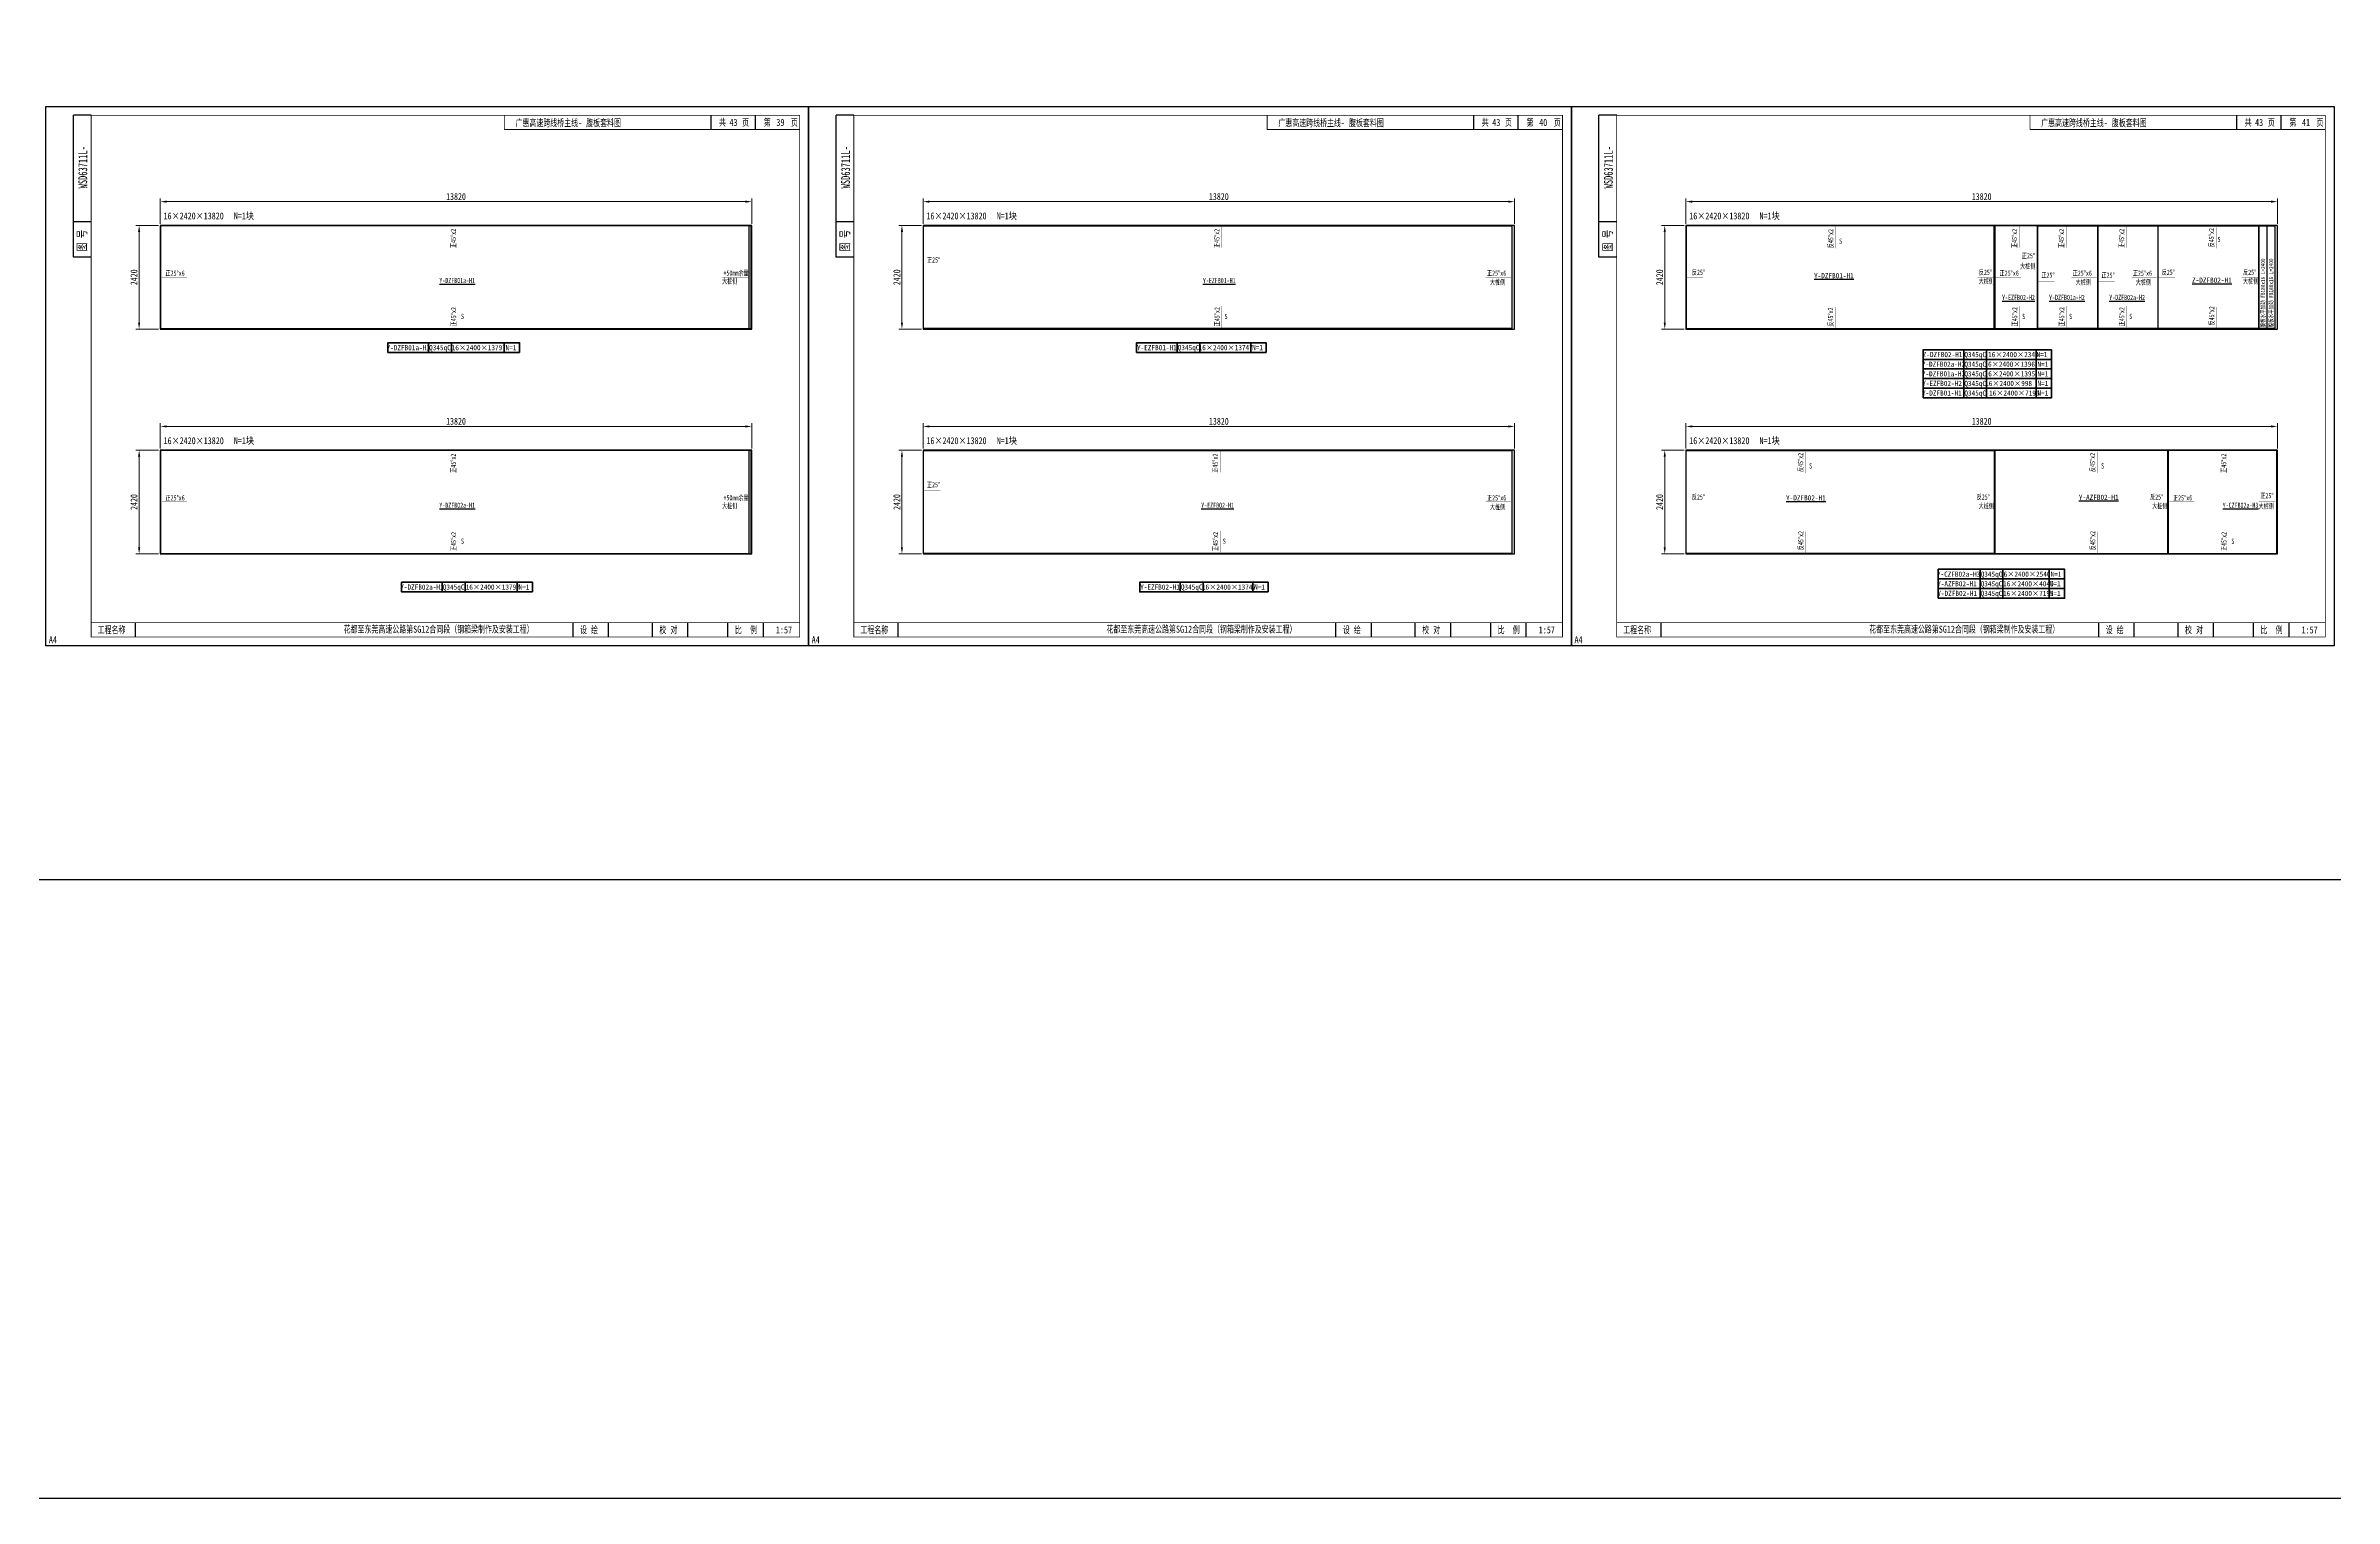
# Model space of a CAD drawing. Extents: x 1629247 to 2251351, y -601856 to -65897.
# Drawn here: x 1904992 to 1958452, y -601856 to -567927 of the extents above; entities that cross this region are included whole.
import ezdxf
from ezdxf.enums import TextEntityAlignment as Align

# ---------------------------------------------------------------- set-up
doc = ezdxf.new("R2010")
doc.units = 0
doc.header["$LTSCALE"] = 2
doc.header["$MEASUREMENT"] = 0
doc.header["$PDMODE"] = 35
doc.header["$PDSIZE"] = 50
doc.linetypes.add('PHANTOM', pattern=[63.5, 31.75, -6.35, 6.35, -6.35, 6.35, -6.35])
doc.layers.get('0').update_dxf_attribs({"linetype": 'CONTINUOUS'})
doc.layers.get('Defpoints').update_dxf_attribs({"linetype": 'CONTINUOUS'})
doc.layers.add('1图框轮廓', color=7, linetype='CONTINUOUS', lineweight=35)
doc.layers.add('标注层', color=3, linetype='CONTINUOUS', lineweight=13)
doc.layers.add('A3', color=7, linetype='CONTINUOUS')
doc.styles.add('仿宋', font='仿宋_GB2312_1.ttf', dxfattribs={"width": 0.7})
doc.dimstyles.new('标准标注样式-60', dxfattribs={"dimscale": 60, "dimtxt": 2.7, "dimasz": 2.5, "dimexe": 1.25, "dimexo": 0.625, "dimtad": 1, "dimdec": 0, "dimdsep": 46, "dimtxsty": '仿宋', "dimcen": 2.5, "dimclrd": 3, "dimclre": 3, "dimclrt": 4, "dimazin": 0, "dimtfac": 1, "dimtdec": 0, "dimtmove": 0, "dimatfit": 3, "dimfxl": 1.25, "dimlwd": 13, "dimlwe": 13, "dimarcsym": 0})

# ---------------------------------------------------------------- blocks, each defined once
blk = doc.blocks.new('*D415')
at = {"color": 3, "lineweight": 13, "ltscale": 3}
for p, q in [((1907666, -572087), (1907666, -571494)), ((1921486, -572087), (1921486, -571494))]:
    blk.add_line(p, q, dxfattribs=at)
at = {"color": 3, "linetype": 'ByBlock', "lineweight": 13, "ltscale": 3}
blk.add_line((1921336, -571569), (1907816, -571569), dxfattribs=at)
at = {"color": 3, "ltscale": 3}
for points in [[(1907816, -571544), (1907816, -571594), (1907666, -571569)], [(1921336, -571544), (1921336, -571594), (1921486, -571569)]]:
    blk.add_solid(points, dxfattribs=at)
at = {"layer": 'Defpoints', "color": 0, "ltscale": 3}
for p in [(1907666, -571569), (1907666, -572125), (1921486, -572125)]:
    blk.add_point(p, dxfattribs=at)
at = {"color": 4, "ltscale": 3, "insert": (1914576, -571451), "char_height": 162, "attachment_point": 5, "style": '仿宋'}
blk.add_mtext('13820', dxfattribs=at)
blk = doc.blocks.new('*D416')
at = {"color": 3, "lineweight": 13, "ltscale": 3}
for p, q in [((1907628, -572125), (1907098, -572125)), ((1907628, -574545), (1907098, -574545))]:
    blk.add_line(p, q, dxfattribs=at)
at = {"color": 3, "linetype": 'ByBlock', "lineweight": 13, "ltscale": 3}
blk.add_line((1907173, -572275), (1907173, -574395), dxfattribs=at)
at = {"color": 3, "ltscale": 3}
for points in [[(1907148, -572275), (1907198, -572275), (1907173, -572125)], [(1907148, -574395), (1907198, -574395), (1907173, -574545)]]:
    blk.add_solid(points, dxfattribs=at)
at = {"layer": 'Defpoints', "color": 0, "ltscale": 3}
for p in [(1907666, -572125), (1907173, -574545), (1907666, -574545)]:
    blk.add_point(p, dxfattribs=at)
at = {"color": 4, "ltscale": 3, "insert": (1907054, -573335), "char_height": 162, "attachment_point": 5, "rotation": 90, "style": '仿宋'}
blk.add_mtext('2420', dxfattribs=at)
blk = doc.blocks.new('tukuangA4-')
at = {"layer": 'A3'}
for p, q in [((537, 7565), (537, 10327)), ((882, 10327), (537, 10327)), ((12951, 10051), (12951, 10327)), ((13814, 10051), (13814, 10327)), ((882, 8256), (537, 8256)), ((882, 7565), (537, 7565)), ((1745, 173), (1745, 449)), ((10266, 173), (10266, 449)), ((10957, 173), (10957, 449)), ((11811, 173), (11811, 449)), ((12502, 173), (12502, 449)), ((13280, 173), (13280, 449)), ((13971, 173), (13971, 449))]:
    blk.add_line(p, q, dxfattribs=at)
blk.add_lwpolyline([(14850, 10500), (14850, 0), (0, 0), (0, 10500)], close=True, dxfattribs=at)
for points, const_width in [([(882, 10327), (14677, 10327), (14677, 173), (882, 173), (882, 10327)], 17.3), ([(8927, 10051), (8927, 10327)], 13.8), ([(8927, 10051), (14677, 10051)], 13.8), ([(882, 449), (14677, 449)], 13.8)]:
    blk.add_lwpolyline(points, dxfattribs=dict(at, const_width=const_width))
at = {"layer": 'A3', "color": 7, "linetype": 'Continuous', "style": '仿宋', "width": 0.7}
for s, p in [('共    页', (13106, 10120)), ('第     页', (13977, 10120)), ('工程名称', (1009, 242)), ('花都至东莞高速公路第SG12合同段（钢箱梁制作及安装工程）', (5798, 255)), ('设 绘', (10401, 242)), ('校 对', (11946, 242)), ('比  例', (13415, 242))]:
    blk.add_text(s, height=138.1, dxfattribs=at).set_placement(p)
blk.add_text('WSD63711L-', height=172.6, rotation=90, dxfattribs=at).set_placement((806, 9316), align=Align.CENTER)
blk.add_text('图 号', height=172.6, rotation=90, dxfattribs=at).set_placement((793, 7681))
blk.add_text('A4', height=138.1, dxfattribs=at).set_placement((139, 50), align=Align.CENTER)
blk = doc.blocks.new('*D417')
at = {"color": 3, "lineweight": 13, "ltscale": 3}
for p, q in [((1907666, -577338), (1907666, -576745)), ((1921486, -577338), (1921486, -576745))]:
    blk.add_line(p, q, dxfattribs=at)
at = {"color": 3, "linetype": 'ByBlock', "lineweight": 13, "ltscale": 3}
blk.add_line((1921336, -576820), (1907816, -576820), dxfattribs=at)
at = {"color": 3, "ltscale": 3}
for points in [[(1907816, -576795), (1907816, -576845), (1907666, -576820)], [(1921336, -576795), (1921336, -576845), (1921486, -576820)]]:
    blk.add_solid(points, dxfattribs=at)
at = {"layer": 'Defpoints', "color": 0, "ltscale": 3}
for p in [(1907666, -576820), (1907666, -577375), (1921486, -577375)]:
    blk.add_point(p, dxfattribs=at)
at = {"color": 4, "ltscale": 3, "insert": (1914576, -576701), "char_height": 162, "attachment_point": 5, "style": '仿宋'}
blk.add_mtext('13820', dxfattribs=at)
blk = doc.blocks.new('*D418')
at = {"color": 3, "lineweight": 13, "ltscale": 3}
for p, q in [((1907628, -577375), (1907098, -577375)), ((1907628, -579795), (1907098, -579795))]:
    blk.add_line(p, q, dxfattribs=at)
at = {"color": 3, "linetype": 'ByBlock', "lineweight": 13, "ltscale": 3}
blk.add_line((1907173, -577525), (1907173, -579645), dxfattribs=at)
at = {"color": 3, "ltscale": 3}
for points in [[(1907148, -577525), (1907198, -577525), (1907173, -577375)], [(1907148, -579645), (1907198, -579645), (1907173, -579795)]]:
    blk.add_solid(points, dxfattribs=at)
at = {"layer": 'Defpoints', "color": 0, "ltscale": 3}
for p in [(1907666, -577375), (1907173, -579795), (1907666, -579795)]:
    blk.add_point(p, dxfattribs=at)
at = {"color": 4, "ltscale": 3, "insert": (1907054, -578585), "char_height": 162, "attachment_point": 5, "rotation": 90, "style": '仿宋'}
blk.add_mtext('2420', dxfattribs=at)
blk = doc.blocks.new('*D419')
at = {"color": 3, "lineweight": 13, "ltscale": 3}
for p, q in [((1925486, -572087), (1925486, -571494)), ((1939306, -572087), (1939306, -571494))]:
    blk.add_line(p, q, dxfattribs=at)
at = {"color": 3, "linetype": 'ByBlock', "lineweight": 13, "ltscale": 3}
blk.add_line((1939156, -571569), (1925636, -571569), dxfattribs=at)
at = {"color": 3, "ltscale": 3}
for points in [[(1925636, -571544), (1925636, -571594), (1925486, -571569)], [(1939156, -571544), (1939156, -571594), (1939306, -571569)]]:
    blk.add_solid(points, dxfattribs=at)
at = {"layer": 'Defpoints', "color": 0, "ltscale": 3}
for p in [(1925486, -571569), (1925486, -572125), (1939306, -572125)]:
    blk.add_point(p, dxfattribs=at)
at = {"color": 4, "ltscale": 3, "insert": (1932396, -571451), "char_height": 162, "attachment_point": 5, "style": '仿宋'}
blk.add_mtext('13820', dxfattribs=at)
blk = doc.blocks.new('*D420')
at = {"color": 3, "lineweight": 13, "ltscale": 3}
for p, q in [((1925448, -572125), (1924918, -572125)), ((1925448, -574545), (1924918, -574545))]:
    blk.add_line(p, q, dxfattribs=at)
at = {"color": 3, "linetype": 'ByBlock', "lineweight": 13, "ltscale": 3}
blk.add_line((1924993, -572275), (1924993, -574395), dxfattribs=at)
at = {"color": 3, "ltscale": 3}
for points in [[(1924968, -572275), (1925018, -572275), (1924993, -572125)], [(1924968, -574395), (1925018, -574395), (1924993, -574545)]]:
    blk.add_solid(points, dxfattribs=at)
at = {"layer": 'Defpoints', "color": 0, "ltscale": 3}
for p in [(1925486, -572125), (1924993, -574545), (1925486, -574545)]:
    blk.add_point(p, dxfattribs=at)
at = {"color": 4, "ltscale": 3, "insert": (1924874, -573335), "char_height": 162, "attachment_point": 5, "rotation": 90, "style": '仿宋'}
blk.add_mtext('2420', dxfattribs=at)
blk = doc.blocks.new('*D405')
at = {"color": 3, "lineweight": 13, "ltscale": 3}
for p, q in [((1925486, -577338), (1925486, -576745)), ((1939306, -577338), (1939306, -576745))]:
    blk.add_line(p, q, dxfattribs=at)
at = {"color": 3, "linetype": 'ByBlock', "lineweight": 13, "ltscale": 3}
blk.add_line((1939156, -576820), (1925636, -576820), dxfattribs=at)
at = {"color": 3, "ltscale": 3}
for points in [[(1925636, -576795), (1925636, -576845), (1925486, -576820)], [(1939156, -576795), (1939156, -576845), (1939306, -576820)]]:
    blk.add_solid(points, dxfattribs=at)
at = {"layer": 'Defpoints', "color": 0, "ltscale": 3}
for p in [(1925486, -576820), (1925486, -577375), (1939306, -577375)]:
    blk.add_point(p, dxfattribs=at)
at = {"color": 4, "ltscale": 3, "insert": (1932396, -576701), "char_height": 162, "attachment_point": 5, "style": '仿宋'}
blk.add_mtext('13820', dxfattribs=at)
blk = doc.blocks.new('*D406')
at = {"color": 3, "lineweight": 13, "ltscale": 3}
for p, q in [((1925448, -577375), (1924918, -577375)), ((1925448, -579795), (1924918, -579795))]:
    blk.add_line(p, q, dxfattribs=at)
at = {"color": 3, "linetype": 'ByBlock', "lineweight": 13, "ltscale": 3}
blk.add_line((1924993, -577525), (1924993, -579645), dxfattribs=at)
at = {"color": 3, "ltscale": 3}
for points in [[(1924968, -577525), (1925018, -577525), (1924993, -577375)], [(1924968, -579645), (1925018, -579645), (1924993, -579795)]]:
    blk.add_solid(points, dxfattribs=at)
at = {"layer": 'Defpoints', "color": 0, "ltscale": 3}
for p in [(1925486, -577375), (1924993, -579795), (1925486, -579795)]:
    blk.add_point(p, dxfattribs=at)
at = {"color": 4, "ltscale": 3, "insert": (1924874, -578585), "char_height": 162, "attachment_point": 5, "rotation": 90, "style": '仿宋'}
blk.add_mtext('2420', dxfattribs=at)
blk = doc.blocks.new('*D407')
at = {"color": 3, "lineweight": 13, "ltscale": 3}
for p, q in [((1943306, -572087), (1943306, -571494)), ((1957126, -572087), (1957126, -571494))]:
    blk.add_line(p, q, dxfattribs=at)
at = {"color": 3, "linetype": 'ByBlock', "lineweight": 13, "ltscale": 3}
blk.add_line((1956976, -571569), (1943456, -571569), dxfattribs=at)
at = {"color": 3, "ltscale": 3}
for points in [[(1943456, -571544), (1943456, -571594), (1943306, -571569)], [(1956976, -571544), (1956976, -571594), (1957126, -571569)]]:
    blk.add_solid(points, dxfattribs=at)
at = {"layer": 'Defpoints', "color": 0, "ltscale": 3}
for p in [(1943306, -571569), (1943306, -572125), (1957126, -572125)]:
    blk.add_point(p, dxfattribs=at)
at = {"color": 4, "ltscale": 3, "insert": (1950216, -571451), "char_height": 162, "attachment_point": 5, "style": '仿宋'}
blk.add_mtext('13820', dxfattribs=at)
blk = doc.blocks.new('*D408')
at = {"color": 3, "lineweight": 13, "ltscale": 3}
for p, q in [((1943268, -572125), (1942738, -572125)), ((1943268, -574545), (1942738, -574545))]:
    blk.add_line(p, q, dxfattribs=at)
at = {"color": 3, "linetype": 'ByBlock', "lineweight": 13, "ltscale": 3}
blk.add_line((1942813, -572275), (1942813, -574395), dxfattribs=at)
at = {"color": 3, "ltscale": 3}
for points in [[(1942788, -572275), (1942838, -572275), (1942813, -572125)], [(1942788, -574395), (1942838, -574395), (1942813, -574545)]]:
    blk.add_solid(points, dxfattribs=at)
at = {"layer": 'Defpoints', "color": 0, "ltscale": 3}
for p in [(1943306, -572125), (1942813, -574545), (1943306, -574545)]:
    blk.add_point(p, dxfattribs=at)
at = {"color": 4, "ltscale": 3, "insert": (1942694, -573335), "char_height": 162, "attachment_point": 5, "rotation": 90, "style": '仿宋'}
blk.add_mtext('2420', dxfattribs=at)
blk = doc.blocks.new('*D409')
at = {"color": 3, "lineweight": 13, "ltscale": 3}
for p, q in [((1943306, -577338), (1943306, -576745)), ((1957126, -577338), (1957126, -576745))]:
    blk.add_line(p, q, dxfattribs=at)
at = {"color": 3, "linetype": 'ByBlock', "lineweight": 13, "ltscale": 3}
blk.add_line((1956976, -576820), (1943456, -576820), dxfattribs=at)
at = {"color": 3, "ltscale": 3}
for points in [[(1943456, -576795), (1943456, -576845), (1943306, -576820)], [(1956976, -576795), (1956976, -576845), (1957126, -576820)]]:
    blk.add_solid(points, dxfattribs=at)
at = {"layer": 'Defpoints', "color": 0, "ltscale": 3}
for p in [(1943306, -576820), (1943306, -577375), (1957126, -577375)]:
    blk.add_point(p, dxfattribs=at)
at = {"color": 4, "ltscale": 3, "insert": (1950216, -576701), "char_height": 162, "attachment_point": 5, "style": '仿宋'}
blk.add_mtext('13820', dxfattribs=at)
blk = doc.blocks.new('*D410')
at = {"color": 3, "lineweight": 13, "ltscale": 3}
for p, q in [((1943268, -577375), (1942738, -577375)), ((1943268, -579795), (1942738, -579795))]:
    blk.add_line(p, q, dxfattribs=at)
at = {"color": 3, "linetype": 'ByBlock', "lineweight": 13, "ltscale": 3}
blk.add_line((1942813, -577525), (1942813, -579645), dxfattribs=at)
at = {"color": 3, "ltscale": 3}
for points in [[(1942788, -577525), (1942838, -577525), (1942813, -577375)], [(1942788, -579645), (1942838, -579645), (1942813, -579795)]]:
    blk.add_solid(points, dxfattribs=at)
at = {"layer": 'Defpoints', "color": 0, "ltscale": 3}
for p in [(1943306, -577375), (1942813, -579795), (1943306, -579795)]:
    blk.add_point(p, dxfattribs=at)
at = {"color": 4, "ltscale": 3, "insert": (1942694, -578585), "char_height": 162, "attachment_point": 5, "rotation": 90, "style": '仿宋'}
blk.add_mtext('2420', dxfattribs=at)

msp = doc.modelspace()

# ---------------------------------------------------------------- linework, layer by layer
at = {"color": 3, "ltscale": 3}
for p, q in [((1921422.9, -574534.8), (1921422.9, -572134.8)), ((1921422.9, -579785.1), (1921422.9, -577385.1))]:
    msp.add_line(p, q, dxfattribs=at)
at = {"color": 7, "ltscale": 3}
msp.add_lwpolyline([(2057050.8, -99691.1), (1629247.3, -99691.1), (1629247.3, -601856.5), (2057050.8, -601856.5)], close=True, dxfattribs=at)
at = {"color": 8, "ltscale": 3}
for points in [[(1852530.5, -417867.6), (2049720.8, -417867.6), (2049720.8, -587413.7), (1852530.5, -587413.7)], [(1907665.9, -574544.8), (1921485.9, -574544.8), (1921485.9, -572124.8), (1907665.9, -572124.8)], [(1925485.9, -574544.8), (1939305.9, -574544.8), (1939305.9, -572124.8), (1925485.9, -572124.8)], [(1943305.9, -574544.8), (1957125.9, -574544.8), (1957125.9, -572124.8), (1943305.9, -572124.8)], [(1907665.9, -579795.1), (1921485.9, -579795.1), (1921485.9, -577375.1), (1907665.9, -577375.1)], [(1925485.9, -579795.1), (1939305.9, -579795.1), (1939305.9, -577375.1), (1925485.9, -577375.1)], [(1943305.9, -579795.1), (1957125.9, -579795.1), (1957125.9, -577375.1), (1943305.9, -577375.1)]]:
    msp.add_lwpolyline(points, close=True, dxfattribs=at)
at = {"color": 1}
for points in [[(1907675.9, -574534.8), (1921472.9, -574534.8), (1921472.9, -572134.8), (1907675.9, -572134.8)], [(1939242.9, -574534.8), (1925495.9, -574534.8), (1925495.9, -572134.8), (1939242.9, -572134.8)], [(1950511.6, -572134.8), (1943315.9, -572134.8), (1943315.9, -574534.8), (1950511.6, -574534.8)], [(1950521.6, -574534.8), (1951519.9, -574534.8), (1951519.9, -572134.8), (1950521.6, -572134.8)], [(1951529.9, -572134.8), (1952925.1, -572134.8), (1952925.1, -574534.8), (1951529.9, -574534.8)], [(1952935.1, -572134.8), (1954330.9, -572134.8), (1954330.9, -574534.8), (1952935.1, -574534.8)], [(1954340.9, -572134.8), (1956684.9, -572134.8), (1956684.9, -574534.8), (1954340.9, -574534.8)], [(1907675.9, -579785.1), (1921472.9, -579785.1), (1921472.9, -577385.1), (1907675.9, -577385.1)], [(1939242.9, -579785.1), (1925495.9, -579785.1), (1925495.9, -577385.1), (1939242.9, -577385.1)], [(1943315.9, -577385.1), (1950511.1, -577385.1), (1950511.1, -579785.1), (1943315.9, -579785.1)], [(1950521.1, -579785.1), (1954561.5, -579785.1), (1954561.5, -577385.1), (1950521.1, -577385.1)], [(1954571.5, -579785.1), (1957111.6, -579785.1), (1957111.6, -577385.1), (1954571.5, -577385.1)]]:
    msp.add_lwpolyline(points, close=True, dxfattribs=at)
at = {"color": 2, "ltscale": 3}
for points in [[(1956874.9, -572134.8), (1956874.9, -574534.8), (1956694.9, -574534.8), (1956694.9, -572134.8)], [(1957064.9, -572134.8), (1957064.9, -574534.8), (1956884.9, -574534.8), (1956884.9, -572134.8)]]:
    msp.add_lwpolyline(points, close=True, dxfattribs=at)
at = {"layer": '1图框轮廓', "color": 30, "ltscale": 3}
for p, q in [((1913932.7, -574866.7), (1913932.7, -575091.7)), ((1914467.2, -575091.7), (1914467.2, -574866.7)), ((1915701.7, -574866.7), (1915701.7, -575091.7)), ((1931421.1, -574865.5), (1931421.1, -575090.5)), ((1931955.6, -575090.5), (1931955.6, -574865.5)), ((1933140.7, -574865.5), (1933140.7, -575090.5)), ((1949797.6, -575252.5), (1949797.6, -575027.5)), ((1950332.1, -575252.5), (1950332.1, -575027.5)), ((1951485.3, -575252.5), (1951485.3, -575027.5)), ((1949797.6, -575252.5), (1949797.6, -575477.5)), ((1949797.6, -575477.5), (1949797.6, -575252.5)), ((1949797.6, -575477.5), (1949797.6, -575702.5)), ((1949797.6, -575702.5), (1949797.6, -575927.5)), ((1950332.1, -575477.5), (1950332.1, -575252.5)), ((1950332.1, -575702.5), (1950332.1, -575477.5)), ((1950332.1, -575927.5), (1950332.1, -575702.5)), ((1951485.3, -575252.5), (1951485.3, -575477.5)), ((1951485.3, -575477.5), (1951485.3, -575702.5)), ((1951485.3, -575702.5), (1951485.3, -575927.5)), ((1949797.6, -576152.5), (1949797.6, -575927.5)), ((1950332.1, -576152.5), (1950332.1, -575927.5)), ((1951485.3, -575927.5), (1951485.3, -576152.5)), ((1914252.4, -580459.1), (1914252.4, -580684.1)), ((1914252.4, -580684.1), (1914252.4, -580459.1)), ((1914786.9, -580684.1), (1914786.9, -580459.1)), ((1916005.4, -580459.1), (1916005.4, -580684.1)), ((1931495.4, -580459.1), (1931495.4, -580684.1)), ((1932029.9, -580684.1), (1932029.9, -580459.1)), ((1933188, -580459.1), (1933188, -580684.1)), ((1950177.9, -580157.1), (1950177.9, -580382.1)), ((1950177.9, -580382.1), (1950177.9, -580157.1)), ((1950177.9, -580607.1), (1950177.9, -580382.1)), ((1950712.4, -580382.1), (1950712.4, -580157.1)), ((1950712.4, -580607.1), (1950712.4, -580382.1)), ((1951794.4, -580157.1), (1951794.4, -580382.1)), ((1951794.4, -580607.1), (1951794.4, -580382.1)), ((1950177.9, -580832.1), (1950177.9, -580607.1)), ((1950712.4, -580832.1), (1950712.4, -580607.1)), ((1951794.4, -580832.1), (1951794.4, -580607.1))]:
    msp.add_line(p, q, dxfattribs=at)
for points in [[(1916061.7, -575091.7), (1912984.4, -575091.7), (1912984.4, -574866.7), (1916061.7, -574866.7)], [(1933500.7, -575090.5), (1930472.8, -575090.5), (1930472.8, -574865.5), (1933500.7, -574865.5)], [(1948849.3, -575252.5), (1951845.3, -575252.5), (1951845.3, -575027.5), (1948849.3, -575027.5)], [(1951845.3, -575477.5), (1948849.3, -575477.5), (1948849.3, -575252.5), (1951845.3, -575252.5)], [(1951845.3, -575702.5), (1948849.3, -575702.5), (1948849.3, -575477.5), (1951845.3, -575477.5)], [(1951845.3, -575927.5), (1948849.3, -575927.5), (1948849.3, -575702.5), (1951845.3, -575702.5)], [(1948849.3, -576152.5), (1951845.3, -576152.5), (1951845.3, -575927.5), (1948849.3, -575927.5)], [(1916365.4, -580684.1), (1913304.1, -580684.1), (1913304.1, -580459.1), (1916365.4, -580459.1)], [(1933548, -580684.1), (1930547.1, -580684.1), (1930547.1, -580459.1), (1933548, -580459.1)], [(1952154.4, -580382.1), (1949201.2, -580382.1), (1949201.2, -580157.1), (1952154.4, -580157.1)], [(1949201.2, -580607.1), (1952154.4, -580607.1), (1952154.4, -580382.1), (1949201.2, -580382.1)], [(1949201.2, -580832.1), (1952154.4, -580832.1), (1952154.4, -580607.1), (1949201.2, -580607.1)]]:
    msp.add_lwpolyline(points, close=True, dxfattribs=at)
at = {"layer": '标注层', "color": 42}
for points in [[(1914629.8, -572136.9, 0, 25, 0), (1914629.8, -572211.7, 5, 5, 0), (1914629.8, -572642.8, 5, 5, 0)], [(1932466.4, -572136.9, 0, 25, 0), (1932466.4, -572211.7, 5, 5, 0), (1932466.4, -572642.8, 5, 5, 0)], [(1946801.3, -572154.3, 0, 25, 0), (1946801.3, -572229.1, 5, 5, 0), (1946801.3, -572660.1, 5, 5, 0)], [(1951098.9, -572136.9, 0, 25, 0), (1951098.9, -572211.7, 5, 5, 0), (1951098.9, -572642.8, 5, 5, 0)], [(1952196.3, -572136.9, 0, 25, 0), (1952196.3, -572211.7, 5, 5, 0), (1952196.3, -572642.8, 5, 5, 0)], [(1953601.6, -572136.9, 0, 25, 0), (1953601.6, -572211.7, 5, 5, 0), (1953601.6, -572642.8, 5, 5, 0)], [(1955700, -572154.3, 0, 25, 0), (1955700, -572229.1, 5, 5, 0), (1955700, -572660.1, 5, 5, 0)], [(1925495.9, -573073.2, 0, 25, 0), (1925570.7, -573073.2, 5, 5, 0), (1925887.2, -573073.2, 5, 5, 0)], [(1951517, -572978.8, 0, 25, 0), (1951442.2, -572978.8, 5, 5, 0), (1951125.6, -572978.8, 5, 5, 0)], [(1907697.3, -573332.4, 0, 25, 0), (1907772.1, -573332.4, 5, 5, 0), (1908288, -573332.4, 5, 5, 0)], [(1921422.9, -573334.8, 0, 25, 0), (1921348.1, -573334.8, 5, 5, 0), (1920796.2, -573334.8, 5, 5, 0)], [(1939221.5, -573332.4, 0, 25, 0), (1939146.7, -573332.4, 5, 5, 0), (1938630.7, -573332.4, 5, 5, 0)], [(1943315.9, -573334.8, 0, 25, 0), (1943390.7, -573334.8, 5, 5, 0), (1943707.2, -573334.8, 5, 5, 0)], [(1950511.6, -573334.8, 0, 25, 0), (1950436.8, -573334.8, 5, 5, 0), (1950120.3, -573334.8, 5, 5, 0)], [(1950543, -573332.4, 0, 25, 0), (1950617.8, -573332.4, 5, 5, 0), (1951133.8, -573332.4, 5, 5, 0)], [(1951529.9, -573427.8, 0, 25, 0), (1951604.7, -573427.8, 5, 5, 0), (1951921.2, -573427.8, 5, 5, 0)], [(1952903.7, -573332.4, 0, 25, 0), (1952828.9, -573332.4, 5, 5, 0), (1952313, -573332.4, 5, 5, 0)], [(1952935.1, -573427.8, 0, 25, 0), (1953009.9, -573427.8, 5, 5, 0), (1953326.5, -573427.8, 5, 5, 0)], [(1954309.5, -573332.4, 0, 25, 0), (1954234.7, -573332.4, 5, 5, 0), (1953718.7, -573332.4, 5, 5, 0)], [(1954340.9, -573334.8, 0, 25, 0), (1954415.7, -573334.8, 5, 5, 0), (1954732.2, -573334.8, 5, 5, 0)], [(1956684.9, -573334.8, 0, 25, 0), (1956610.1, -573334.8, 5, 5, 0), (1956293.5, -573334.8, 5, 5, 0)], [(1914629.8, -574515.3, 0, 25, 0), (1914629.8, -574440.5, 5, 5, 0), (1914629.8, -574009.5, 5, 5, 0)], [(1932466.4, -574515.3, 0, 25, 0), (1932466.4, -574440.5, 5, 5, 0), (1932466.4, -574009.5, 5, 5, 0)], [(1946801.3, -574532.7, 0, 25, 0), (1946801.3, -574457.9, 5, 5, 0), (1946801.3, -574026.8, 5, 5, 0)], [(1951098.9, -574515.3, 0, 25, 0), (1951098.9, -574440.5, 5, 5, 0), (1951098.9, -574009.5, 5, 5, 0)], [(1952196.3, -574515.3, 0, 25, 0), (1952196.3, -574440.5, 5, 5, 0), (1952196.3, -574009.5, 5, 5, 0)], [(1953601.6, -574515.3, 0, 25, 0), (1953601.6, -574440.5, 5, 5, 0), (1953601.6, -574009.5, 5, 5, 0)], [(1955700, -574532.7, 0, 25, 0), (1955700, -574457.9, 5, 5, 0), (1955700, -574026.8, 5, 5, 0)], [(1914629.3, -577387.2, 0, 25, 0), (1914629.3, -577462, 5, 5, 0), (1914629.3, -577893.1, 5, 5, 0)], [(1932427.1, -577387.2, 0, 25, 0), (1932427.1, -577462, 5, 5, 0), (1932427.1, -577893.1, 5, 5, 0)], [(1946102, -577404.6, 0, 25, 0), (1946102, -577479.4, 5, 5, 0), (1946102, -577910.4, 5, 5, 0)], [(1952922.1, -577404.6, 0, 25, 0), (1952922.1, -577479.4, 5, 5, 0), (1952922.1, -577910.4, 5, 5, 0)], [(1955987, -577387.2, 0, 25, 0), (1955987, -577462, 5, 5, 0), (1955987, -577893.1, 5, 5, 0)], [(1925495.9, -578323.5, 0, 25, 0), (1925570.7, -578323.5, 5, 5, 0), (1925887.2, -578323.5, 5, 5, 0)], [(1907697.3, -578582.7, 0, 25, 0), (1907772.1, -578582.7, 5, 5, 0), (1908288, -578582.7, 5, 5, 0)], [(1921422.9, -578585.1, 0, 25, 0), (1921348.1, -578585.1, 5, 5, 0), (1920796.2, -578585.1, 5, 5, 0)], [(1939221.5, -578582.7, 0, 25, 0), (1939146.7, -578582.7, 5, 5, 0), (1938630.7, -578582.7, 5, 5, 0)], [(1943315.9, -578585.1, 0, 25, 0), (1943390.7, -578585.1, 5, 5, 0), (1943707.2, -578585.1, 5, 5, 0)], [(1950511.1, -578585.1, 0, 25, 0), (1950436.3, -578585.1, 5, 5, 0), (1950119.8, -578585.1, 5, 5, 0)], [(1954561.5, -578585.1, 0, 25, 0), (1954486.7, -578585.1, 5, 5, 0), (1954170.2, -578585.1, 5, 5, 0)], [(1954592.9, -578582.7, 0, 25, 0), (1954667.7, -578582.7, 5, 5, 0), (1955183.7, -578582.7, 5, 5, 0)], [(1957088.2, -578582.7, 0, 25, 0), (1957013.4, -578582.7, 5, 5, 0), (1956696.8, -578582.7, 5, 5, 0)], [(1914629.3, -579765.6, 0, 25, 0), (1914629.3, -579690.8, 5, 5, 0), (1914629.3, -579259.7, 5, 5, 0)], [(1932427.1, -579765.6, 0, 25, 0), (1932427.1, -579690.8, 5, 5, 0), (1932427.1, -579259.7, 5, 5, 0)], [(1946102, -579783, 0, 25, 0), (1946102, -579708.2, 5, 5, 0), (1946102, -579277.1, 5, 5, 0)], [(1952922.1, -579783, 0, 25, 0), (1952922.1, -579708.2, 5, 5, 0), (1952922.1, -579277.1, 5, 5, 0)], [(1955987, -579765.6, 0, 25, 0), (1955987, -579690.8, 5, 5, 0), (1955987, -579259.7, 5, 5, 0)]]:
    msp.add_lwpolyline(points, format="xyseb", dxfattribs=at)

# ---------------------------------------------------------------- block references
at = {"color": 8, "xscale": 1.19999999999709, "yscale": 1.200000000000728, "zscale": 1.2}
for p in [(1904992.2, -581944.8), (1922812.2, -581944.8), (1940632.2, -581944.8)]:
    msp.add_blockref('tukuangA4-', p, dxfattribs=at)

# ---------------------------------------------------------------- texts
at = {"color": 7, "style": '仿宋', "width": 0.85}
for s, p in [('16×2420×13820', (1907745.3, -571983.4)), ('N=1块', (1909386.2, -571983.4)), ('16×2420×13820', (1925565.3, -571983.4)), ('N=1块', (1927206.2, -571983.4)), ('16×2420×13820', (1943385.3, -571983.4)), ('N=1块', (1945026.2, -571983.4)), ('16×2420×13820', (1907745.3, -577233.7)), ('N=1块', (1909386.2, -577233.7)), ('16×2420×13820', (1925565.3, -577233.7)), ('N=1块', (1927206.2, -577233.7)), ('16×2420×13820', (1943385.3, -577233.7)), ('N=1块', (1945026.2, -577233.7))]:
    msp.add_text(s, height=162, dxfattribs=at).set_placement(p)
at = {"color": 7, "style": '仿宋', "width": 0.75}
for p in [(1956785.9, -573700.7), (1956975.9, -573700.7)]:
    msp.add_text('腹板水平加劲 FB180x16 L=2400', height=100, rotation=90, dxfattribs=at).set_placement(p, align=Align.MIDDLE_CENTER)
at = {"color": 6, "linetype": 'PHANTOM', "ltscale": 10, "style": '仿宋', "width": 0.7}
for s, p in [('%%UY-DZFB01a-H1', (1914186.9, -573470.5)), ('%%UY-EZFB01-H1', (1932023.5, -573470.5)), ('%%UY-EZFB02-H2', (1950694.2, -573866.8)), ('%%UY-DZFB01a-H2', (1951791.6, -573866.8)), ('%%UY-DZFB02a-H2', (1953196.9, -573866.8)), ('%%UY-DZFB02a-H1', (1914186.4, -578720.8)), ('%%UY-EZFB02-H1', (1931984.2, -578720.8)), ('%%UY-CZFB02a-H3', (1955846.3, -578720.8))]:
    msp.add_text(s, height=121.5, dxfattribs=at).set_placement(p)
at = {"color": 6, "style": '仿宋', "width": 0.85}
for s, p in [('%%UY-DZFB01-H1', (1946764.1, -573297.3)), ('%%UZ-DZFB02-H1', (1955594.6, -573402.1)), ('%%UY-DZFB02-H1', (1946109.9, -578488.3)), ('%%UY-AZFB02-H1', (1952949.7, -578473.8))]:
    msp.add_text(s, height=121.5, dxfattribs=at).set_placement(p, align=Align.MIDDLE_CENTER)
at = {"color": 7, "style": '仿宋', "width": 0.85}
for s, p in [('Y-DZFB01a-H1', (1913459.2, -574979.2)), ('Q345qC', (1914199.9, -574979.2)), ('16×2400×13797', (1915107.8, -574979.2)), ('N=1 ', (1915902.7, -574979.2)), ('Y-EZFB01-H1', (1930947.6, -574978)), ('Q345qC', (1931688.4, -574978)), ('16×2400×13747', (1932556.4, -574978)), ('N=1 ', (1933341.8, -574978)), ('Z-DZFB02-H1', (1949302.4, -575140)), ('Q345qC', (1950064.8, -575140)), ('N=1 ', (1951665.3, -575140)), ('Y-DZFB02a-H2', (1949324.1, -575365)), ('Y-DZFB01a-H2', (1949324.1, -575590)), ('Y-EZFB02-H2', (1949290.1, -575815)), ('Q345qC', (1950064.8, -575365)), ('Q345qC', (1950064.8, -575590)), ('Q345qC', (1950064.8, -575815)), ('16×2400×1396', (1950871.3, -575365)), ('16×2400×1395', (1950876, -575590)), ('16×2400×998', (1950844, -575815)), ('N=1 ', (1951686.3, -575365)), ('N=1 ', (1951686.3, -575590)), ('N=1 ', (1951686.3, -575815)), ('Y-DZFB01-H1', (1949286.8, -576040)), ('Q345qC', (1950064.8, -576040)), ('N=1 ', (1951686.3, -576040)), ('Y-DZFB02a-H1', (1913779, -580571.6)), ('Q345qC', (1914519.7, -580571.6)), ('16×2400×13797', (1915434.5, -580571.6)), ('N=1 ', (1916206.5, -580571.6)), ('Y-EZFB02-H1', (1931021.9, -580571.6)), ('Q345qC', (1931762.7, -580571.6)), ('16×2400×13747', (1932633.4, -580571.6)), ('N=1 ', (1933389.1, -580571.6)), ('Y-AZFB02-H1', (1949639.6, -580494.6)), ('Y-CZFB02a-H3', (1949676, -580269.6)), ('Q345qC', (1950445.1, -580269.6)), ('Q345qC', (1950445.1, -580494.6)), ('16×2400×2540', (1951234.4, -580269.6)), ('N=1 ', (1951974.4, -580494.6)), ('N=1 ', (1951995.4, -580269.6)), ('Y-DZFB02-H1', (1949644.7, -580719.6)), ('Q345qC', (1950445.1, -580719.6)), ('N=1 ', (1951974.4, -580719.6))]:
    msp.add_text(s, height=121.5, dxfattribs=at).set_placement(p, align=Align.MIDDLE_CENTER)
for s, p in [('16×2400×2344', (1950366.6, -575140)), ('16×2400×7196', (1950388.3, -576040)), ('16×2400×4040', (1950716.9, -580494.6)), ('16×2400×7195', (1950716.9, -580719.6))]:
    msp.add_text(s, height=121.5, dxfattribs=at).set_placement(p, align=Align.MIDDLE_LEFT)
at = {"layer": 'A3', "color": 6, "linetype": 'Continuous', "style": '仿宋', "width": 0.7}
for p in [(1915966, -569810.5), (1933786, -569810.5), (1951606, -569810.5)]:
    msp.add_text('广惠高速跨线桥主线- 腹板套料图', height=165.714, dxfattribs=at).set_placement(p)
at = {"layer": 'A3', "color": 1, "linetype": 'Continuous', "style": '仿宋', "width": 0.7}
for s, p in [('43', (1920962.7, -569801.3)), ('39', (1922058.8, -569801.3)), ('43', (1938782.7, -569801.3)), ('40', (1939878.8, -569801.3)), ('43', (1956602.7, -569801.3)), ('41', (1957698.8, -569801.3))]:
    msp.add_text(s, height=165.71, dxfattribs=at).set_placement(p)
at = {"layer": 'A3', "color": 7, "linetype": 'Continuous', "style": '仿宋', "width": 0.7}
for p in [(1922048.2, -581655), (1939868.2, -581655), (1957688.2, -581655)]:
    msp.add_text('1:57', height=165.71, dxfattribs=at).set_placement(p)
at = {"layer": '标注层', "color": 42, "style": '仿宋', "width": 0.7}
for s, p in [('正45%%Dx2', (1914574.2, -572652.1)), ('正45%%Dx2', (1932410.8, -572652.1)), ('反45%%Dx2', (1946750.8, -572655.9)), ('正45%%Dx2', (1951043.3, -572652.1)), ('正45%%Dx2', (1952140.7, -572652.1)), ('正45%%Dx2', (1953546, -572652.1)), ('反45%%Dx2', (1955644.4, -572634.2)), ('正45%%Dx2', (1914579.3, -574480.8)), ('正45%%Dx2', (1932415.9, -574480.8)), ('反45%%Dx2', (1946745.7, -574487.6)), ('正45%%Dx2', (1951048.4, -574480.8)), ('正45%%Dx2', (1952145.8, -574480.8)), ('正45%%Dx2', (1953551.1, -574480.8)), ('反45%%Dx2', (1955649.5, -574459.8)), ('正45%%Dx2', (1914573.7, -577902.4)), ('正45%%Dx2', (1932371.5, -577902.4)), ('反45%%Dx2', (1946046.4, -577884.5)), ('反45%%Dx2', (1952866.5, -577884.5)), ('正45%%Dx2', (1955931.4, -577902.4)), ('正45%%Dx2', (1914578.8, -579731.1)), ('正45%%Dx2', (1932376.6, -579731.1)), ('反45%%Dx2', (1946051.5, -579710.1)), ('反45%%Dx2', (1952871.6, -579710.1)), ('正45%%Dx2', (1955936.5, -579731.1))]:
    msp.add_text(s, height=121.5, rotation=90, dxfattribs=at).set_placement(p)
for s, p in [('S', (1946885.5, -572553)), ('S', (1955725.6, -572512.7)), ('正25%%D', (1925577, -572991.3)), ('大桩侧', (1951113.5, -573138.6)), ('正25%%D', (1951154.5, -572892.5)), ('正25%%Dx6', (1907789.8, -573299.3)), ('大桩侧', (1920791.2, -573488.4)), ('+50mm余量', (1920825, -573297)), ('正25%%Dx6', (1938660.5, -573299.3)), ('大桩侧', (1938727.6, -573511.4)), ('反25%%D', (1943445.9, -573279.2)), ('大桩侧', (1950146.5, -573488.4)), ('反25%%D', (1950149.1, -573279.2)), ('正25%%Dx6', (1950635.5, -573299.3)), ('正25%%D', (1951611, -573345.9)), ('正25%%Dx6', (1952342.7, -573299.3)), ('大桩侧', (1952409.8, -573511.4)), ('正25%%D', (1953016.3, -573345.9)), ('正25%%Dx6', (1953748.5, -573299.3)), ('大桩侧', (1953815.6, -573511.4)), ('反25%%D', (1954422, -573279.2)), ('大桩侧', (1956319.7, -573488.4)), ('反25%%D', (1956322.4, -573279.2)), ('S', (1914692.6, -574310.2)), ('S', (1932529.2, -574310.2)), ('S', (1951161.7, -574310.2)), ('S', (1952259.1, -574310.2)), ('S', (1953664.4, -574310.2)), ('S', (1946186.2, -577803.2)), ('S', (1953006.3, -577803.2)), ('正25%%Dx6', (1907789.8, -578549.5)), ('+50mm余量', (1920825, -578547.3)), ('正25%%D', (1925577, -578241.6)), ('正25%%Dx6', (1938660.5, -578549.5)), ('反25%%D', (1943445.9, -578529.5)), ('反25%%D', (1950099.7, -578529.5)), ('反25%%D', (1954150.1, -578529.5)), ('正25%%Dx6', (1954685.5, -578549.5)), ('正25%%D', (1956725.7, -578496.4)), ('大桩侧', (1920791.2, -578738.7)), ('大桩侧', (1938727.6, -578761.7)), ('大桩侧', (1950146, -578738.7)), ('大桩侧', (1954196.4, -578738.7)), ('大桩侧', (1956684.7, -578742.5)), ('S', (1914692.1, -579560.5)), ('S', (1932489.9, -579560.5)), ('S', (1956049.8, -579560.5))]:
    msp.add_text(s, height=121.5, dxfattribs=at).set_placement(p)

# ---------------------------------------------------------------- dimensions: what is measured, and where the dimension line sits
at = {"color": 8, "ltscale": 3}
for base, p1, p2, picture, middle in [((1907665.9, -571569.3), (1921485.9, -572124.8), (1907665.9, -572124.8), '*D415', (1914575.9, -571450.8)), ((1925485.9, -571569.3), (1939305.9, -572124.8), (1925485.9, -572124.8), '*D419', (1932395.9, -571450.8)), ((1943305.9, -571569.3), (1957125.9, -572124.8), (1943305.9, -572124.8), '*D407', (1950215.9, -571450.8)), ((1907665.9, -576819.6), (1921485.9, -577375.1), (1907665.9, -577375.1), '*D417', (1914575.9, -576701.1)), ((1925485.9, -576819.6), (1939305.9, -577375.1), (1925485.9, -577375.1), '*D405', (1932395.9, -576701.1)), ((1943305.9, -576819.6), (1957125.9, -577375.1), (1943305.9, -577375.1), '*D409', (1950215.9, -576701.1))]:
    dim = msp.add_linear_dim(base=base, p1=p1, p2=p2, dimstyle='标准标注样式-60', dxfattribs=at)
    dim.commit()
    dim.dimension.update_dxf_attribs({"geometry": picture, "text_midpoint": middle})
for base, p1, p2, picture, middle in [((1907172.9, -574544.8), (1907665.9, -572124.8), (1907665.9, -574544.8), '*D416', (1907054.4, -573334.8)), ((1924992.9, -574544.8), (1925485.9, -572124.8), (1925485.9, -574544.8), '*D420', (1924874.4, -573334.8)), ((1942812.9, -574544.8), (1943305.9, -572124.8), (1943305.9, -574544.8), '*D408', (1942694.4, -573334.8)), ((1907172.9, -579795.1), (1907665.9, -577375.1), (1907665.9, -579795.1), '*D418', (1907054.4, -578585.1)), ((1924992.9, -579795.1), (1925485.9, -577375.1), (1925485.9, -579795.1), '*D406', (1924874.4, -578585.1)), ((1942812.9, -579795.1), (1943305.9, -577375.1), (1943305.9, -579795.1), '*D410', (1942694.4, -578585.1))]:
    dim = msp.add_linear_dim(base=base, p1=p1, p2=p2, angle=90, dimstyle='标准标注样式-60', dxfattribs=at)
    dim.commit()
    dim.dimension.update_dxf_attribs({"geometry": picture, "text_midpoint": middle})

doc.saveas('drawing.dxf')
